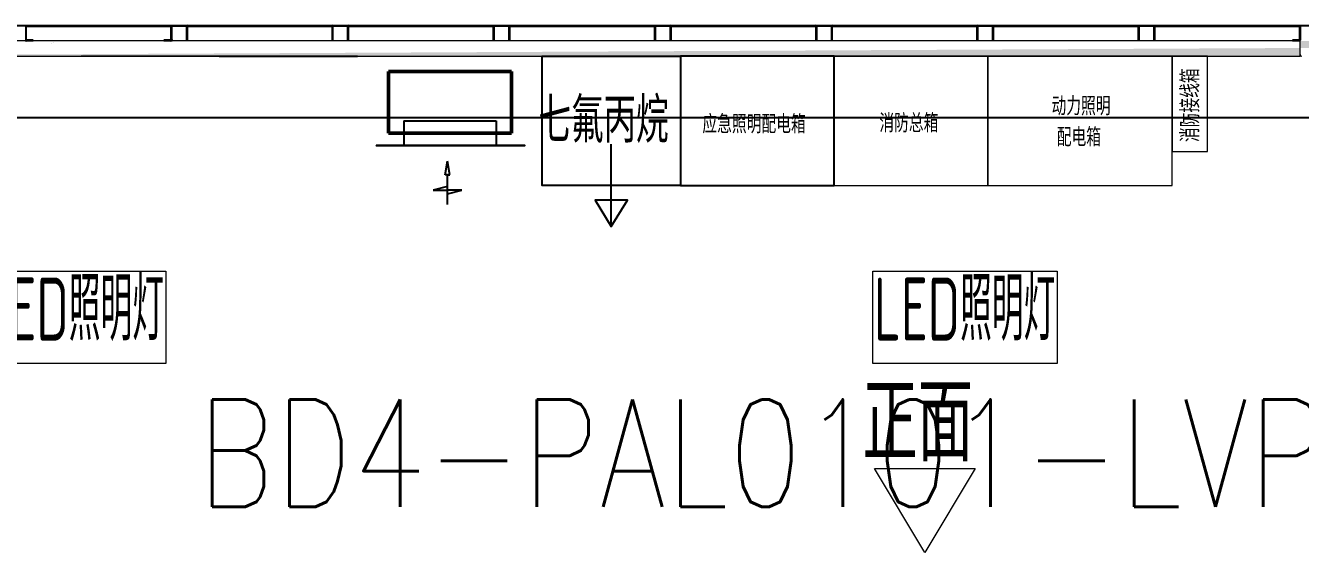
# Model space of a CAD drawing. Extents: x 758840 to 1108724, y -102573 to 143521.
# Drawn here: x 816244 to 820393, y 71968 to 73683 of the extents above; entities that cross this region are included whole.
import ezdxf
from ezdxf.enums import TextEntityAlignment as Align

# ---------------------------------------------------------------- set-up
doc = ezdxf.new("R2010")
doc.units = 0
doc.header["$LTSCALE"] = 1000
doc.header["$MEASUREMENT"] = 0
for name, color, linetype in [('01-房间正式编号', 1, 'Continuous'), ('02电气-设备', 255, 'Continuous'), ('02电气-设备基础', 252, 'Continuous'), ('ACS_PFG_FK', 30, 'Continuous'), ('hdt-101供电设计', 6, 'Continuous'), ('PUB_TEXT', 7, 'Continuous'), ('消防布置', 8, 'Continuous')]:
    doc.layers.add(name, color=color, linetype=linetype)
for name, color, linetype, lineweight in [('ACS_KT_LH', 51, 'ACS-LH', 60), ('ACS_PFG_F2', 31, 'Continuous', 50), ('细实线', 3, 'Continuous', 5)]:
    doc.layers.add(name, color=color, linetype=linetype, lineweight=lineweight)
doc.styles.add('_TEL_DIM', font='SIMPLEX', dxfattribs={"width": 0.8, "height": 3.5, "bigfont": 'HZTXT'})
doc.styles.add('Huarun_ziti', font='gbenor.shx', dxfattribs={"width": 0.7, "bigfont": 'gbcbig.shx'})
doc.styles.get("Standard").update_dxf_attribs({"font": 'gbenor.shx', "bigfont": 'gbcbig.shx'})
doc.styles.add('宋体', font='', dxfattribs={"width": 0.7})
doc.styles.add('平面图B$0$HZ', font='romans.shx', dxfattribs={"width": 0.8, "bigfont": 'gbcbig.shx'})
doc.styles.get('宋体').set_extended_font_data('SimSun')
doc.linetypes.add('ACS-LH', pattern='A,1,-0.25,1,-0.25,1,-0.25,1,-0.4,["LH",宋体,S=0.25,R=0,X=-0.2,Y=-0.1],-0.4', length=5.55)

# ---------------------------------------------------------------- blocks, each defined once
blk = doc.blocks.new('BD4-PAL0101-LVPM-02')
at = {"ltscale": 5}
h = blk.add_hatch(dxfattribs=at)
h.set_pattern_fill('隔热材料01', color=8, scale=80, angle=45)
h.set_pattern_definition([(315, (-6392441.697, 4851832.686), (28.28427125, 28.28427125), [4.0142, -35.9858]), (315, (-6392462.887, 4851811.496), (28.28427125, 28.28427125), [4.0142, -35.9858]), (135, (-6392429.262, 4851806.734), (-28.28427125, -28.28427125), [4.0142, -35.9858]), (135, (-6392436.936, 4851799.06), (-28.28427125, -28.28427125), [4.0142, -35.9858]), (225, (-6392414.405, 4851812.5), (28.28427125, -28.28427125), [40.0194, 0.0194]), (180, (-6392423.72, 4851806.025), (-28.2842, 28.2842), [3.4144, -53.1542]), (161.56505, (-6392398.85, 4851834.31), (-28.284169758, 28.28429741), [2.244, -87.1988]), (161.56505, (-6392427.134, 4851806.025), (-28.284169758, 28.28429741), [2.244, -87.1988]), (198.43495, (-6392391.177, 4851835.73), (-28.28429741, 28.28416976), [4.488, -84.9548]), (198.43495, (-6392419.46, 4851807.444), (-28.28429741, 28.28416976), [4.488, -84.9548]), (108.43495, (-6392403.817, 4851837.857), (-28.28429741, 28.284169758), [21.3712, -68.0716]), (108.43495, (-6392432.101, 4851809.573), (-28.28429741, 28.284169758), [21.3712, -68.0716]), (161.56505, (-6392413.413, 4851860.97), (-28.284169758, 28.28429741), [2.244, -87.1988]), (161.56505, (-6392441.697, 4851832.686), (-28.284169758, 28.28429741), [2.244, -87.1988]), (180, (-6392443.826, 4851833.395), (-28.2842, 28.2842), [3.4144, -53.1542]), (198.43495, (-6392418.956, 4851861.68), (-28.28429741, 28.28416976), [4.488, -84.9548]), (198.43495, (-6392447.24, 4851833.395), (-28.28429741, 28.28416976), [4.488, -84.9548]), (90, (-6392463.597, 4851813.625), (-28.2842, 28.2842), [3.4144, -53.1542]), (108.43495, (-6392434.603, 4851839.78), (-28.28429741, 28.284169758), [2.244, -87.1988]), (108.43495, (-6392462.887, 4851811.496), (-28.28429741, 28.284169758), [2.244, -87.1988]), (71.56505, (-6392435.313, 4851845.323), (-28.28416976, 28.28429741), [4.488, -84.9548]), (71.56505, (-6392463.597, 4851817.04), (-28.28416976, 28.28429741), [4.488, -84.9548]), (161.56505, (-6392411.49, 4851830.184), (-28.284169758, 28.28429741), [21.3712, -68.0716]), (161.56505, (-6392439.774, 4851801.9), (-28.284169758, 28.28429741), [21.3712, -68.0716]), (90, (-6392436.226, 4851793.518), (-28.2842, 28.2842), [3.4144, -53.1542]), (108.43495, (-6392407.942, 4851825.216), (-28.28429741, 28.284169758), [2.244, -87.1988]), (108.43495, (-6392436.226, 4851796.932), (-28.28429741, 28.284169758), [2.244, -87.1988]), (71.56505, (-6392409.36, 4851817.544), (-28.28416976, 28.28429741), [4.488, -84.9548]), (71.56505, (-6392437.646, 4851789.26), (-28.28416976, 28.28429741), [4.488, -84.9548])])
edge = h.paths.add_edge_path()
edge.add_line((1945353.1, 716073.1), (1945353.1, 716023.1))
edge.add_line((1945343.1, 716023.1), (1945343.1, 716073.1))
edge.add_line((1945123.1, 716073.1), (1944307.1, 716073.1))
edge.add_line((1944307.1, 716023.1), (1945123.1, 716023.1))
edge.add_line((1944207.1, 716073.1), (1942443.1, 716073.1))
edge.add_line((1942443.1, 716023.1), (1944207.1, 716023.1))
edge.add_line((1940793.1, 716073.1), (1935597.1, 716073.1))
edge.add_line((1935597.1, 716023.1), (1940793.1, 716023.1))
edge.add_line((1935497.1, 716073.1), (1931947.1, 716073.1))
edge.add_line((1931947.1, 716023.1), (1935497.1, 716023.1))
edge = h.paths.add_edge_path(flags=17)
edge.add_line((1935597.1, 716073.1), (1935597.1, 716023.1))
edge.add_line((1935497.1, 716023.1), (1935497.1, 716073.1))
edge.add_line((1940793.1, 716023.1), (1940793.1, 716073.1))
edge.add_line((1942443.1, 716073.1), (1942443.1, 716023.1))
edge.add_line((1945123.1, 716023.1), (1945123.1, 716073.1))
edge.add_line((1931947.1, 716073.1), (1931947.1, 716023.1))
at = {"linetype": 'Continuous', "lineweight": 25}
for p, q in [((1936648.5, 716123.1, 0), (1937118.7, 716123.1, 0)), ((1936648.5, 716121.1, 0), (1937118.7, 716121.1, 0)), ((1937173.1, 716123.1, 0), (1937643.3, 716123.1, 0)), ((1937173.1, 716121.1, 0), (1937643.3, 716121.1, 0)), ((1937697.7, 716123.1, 0), (1938167.9, 716123.1, 0)), ((1937697.7, 716121.1, 0), (1938167.9, 716121.1, 0)), ((1938222.3, 716123.1, 0), (1938692.5, 716123.1, 0)), ((1938222.3, 716121.1, 0), (1938692.5, 716121.1, 0)), ((1938746.9, 716123.1, 0), (1939217.1, 716123.1, 0)), ((1938746.9, 716121.1, 0), (1939217.1, 716121.1, 0)), ((1939271.5, 716123.1, 0), (1939741.7, 716123.1, 0)), ((1939271.5, 716121.1, 0), (1939741.7, 716121.1, 0)), ((1939796.1, 716123.1, 0), (1940266.3, 716123.1, 0)), ((1939796.1, 716121.1, 0), (1940266.3, 716121.1, 0)), ((1940320.7, 716123.1, 0), (1940790.9, 716123.1, 0)), ((1940320.7, 716121.1, 0), (1940790.9, 716121.1, 0)), ((1936648.3, 716075.3, 0), (1936648.3, 716120.9, 0)), ((1937118.9, 716120.9, 0), (1937118.9, 716075.3, 0)), ((1937120.9, 716120.9, 0), (1937120.9, 716075.3, 0)), ((1937170.9, 716120.9, 0), (1937170.9, 716075.3, 0)), ((1937170.9, 716075.3, 0), (1937170.9, 716120.9, 0)), ((1937172.9, 716075.3, 0), (1937172.9, 716120.9, 0)), ((1937643.5, 716120.9, 0), (1937643.5, 716075.3, 0)), ((1937645.5, 716120.9, 0), (1937645.5, 716075.3, 0)), ((1937695.5, 716120.9, 0), (1937695.5, 716075.3, 0)), ((1937695.5, 716075.3, 0), (1937695.5, 716120.9, 0)), ((1937697.5, 716075.3, 0), (1937697.5, 716120.9, 0)), ((1938168.1, 716120.9, 0), (1938168.1, 716075.3, 0)), ((1938170.1, 716120.9, 0), (1938170.1, 716075.3, 0)), ((1938220.1, 716120.9, 0), (1938220.1, 716075.3, 0)), ((1938220.1, 716075.3, 0), (1938220.1, 716120.9, 0)), ((1938222.1, 716075.3, 0), (1938222.1, 716120.9, 0)), ((1938692.7, 716120.9, 0), (1938692.7, 716075.3, 0)), ((1938694.7, 716120.9, 0), (1938694.7, 716075.3, 0)), ((1938744.7, 716120.9, 0), (1938744.7, 716075.3, 0)), ((1938744.7, 716075.3, 0), (1938744.7, 716120.9, 0)), ((1938746.7, 716075.3, 0), (1938746.7, 716120.9, 0)), ((1939217.3, 716120.9, 0), (1939217.3, 716075.3, 0)), ((1939219.3, 716120.9, 0), (1939219.3, 716075.3, 0)), ((1939269.3, 716120.9, 0), (1939269.3, 716075.3, 0)), ((1939269.3, 716075.3, 0), (1939269.3, 716120.9, 0)), ((1939271.3, 716075.3, 0), (1939271.3, 716120.9, 0)), ((1939741.9, 716120.9, 0), (1939741.9, 716075.3, 0)), ((1939743.9, 716120.9, 0), (1939743.9, 716075.3, 0)), ((1939793.9, 716120.9, 0), (1939793.9, 716075.3, 0)), ((1939793.9, 716075.3, 0), (1939793.9, 716120.9, 0)), ((1939795.9, 716075.3, 0), (1939795.9, 716120.9, 0)), ((1940266.5, 716120.9, 0), (1940266.5, 716075.3, 0)), ((1940268.5, 716120.9, 0), (1940268.5, 716075.3, 0)), ((1940318.5, 716120.9, 0), (1940318.5, 716075.3, 0)), ((1940318.5, 716075.3, 0), (1940318.5, 716120.9, 0)), ((1940320.5, 716075.3, 0), (1940320.5, 716120.9, 0)), ((1940791.1, 716120.9, 0), (1940791.1, 716075.3, 0)), ((1940793.1, 716120.9, 0), (1940793.1, 716075.3, 0)), ((1936671.3, 716075.1, 0), (1936648.5, 716075.1, 0)), ((1936671.3, 716073.1, 0), (1936648.5, 716073.1, 0)), ((1936671.3, 716075.1, 0), (1936671.3, 716073.1, 0)), ((1937118.7, 716075.1, 0), (1937095.9, 716075.1, 0)), ((1937095.9, 716075.1, 0), (1937095.9, 716073.1, 0)), ((1937118.7, 716073.1, 0), (1937095.9, 716073.1, 0)), ((1940790.9, 716075.1, 0), (1940768.1, 716075.1, 0)), ((1940768.1, 716075.1, 0), (1940768.1, 716073.1, 0)), ((1940790.9, 716073.1, 0), (1940768.1, 716073.1, 0))]:
    blk.add_line(p, q, dxfattribs=at)
at = {"lineweight": 15}
for p, q in [((1940793.1, 716073.1, 0), (1935597.1, 716073.1, 0)), ((1940793.1, 716023.1, 0), (1940793.1, 716073.1, 0)), ((1935597.1, 716023.1, 0), (1940793.1, 716023.1, 0)), ((1939777.2, 716023.1), (1939277.2, 716023.1)), ((1939277.2, 716023.1), (1939277.2, 715603.1)), ((1939777.2, 715603.1), (1939777.2, 716023.1)), ((1940492.2, 716023.1), (1940377.2, 716023.1)), ((1940377.2, 716023.1), (1940377.2, 715713.1)), ((1940492.2, 715713.1), (1940492.2, 716023.1)), ((1940377.2, 715713.1), (1940492.2, 715713.1)), ((1939277.2, 715603.1), (1939777.2, 715603.1))]:
    blk.add_line(p, q, dxfattribs=at)
at = {"linetype": 'Continuous', "lineweight": 15}
for p, q in [((1936731.1, 716064.6, 0), (1936731.1, 716064.6, 0)), ((1936738.7, 716067.4, 0), (1936738.7, 716067.4, 0)), ((1937133.7, 716073, 0), (1937133.7, 716073, 0))]:
    blk.add_line(p, q, dxfattribs=at)
at = {"linetype": 'ByBlock', "lineweight": 15}
for p, q in [((1937379.2, 716023.1, 0), (1936827.2, 716023.1, 0)), ((1939777.2, 716023.1), (1939777.2, 715603.1)), ((1940377.2, 716023.1), (1939777.2, 716023.1)), ((1940377.2, 715603.1), (1940377.2, 716023.1)), ((1939777.2, 715603.1), (1940377.2, 715603.1))]:
    blk.add_line(p, q, dxfattribs=at)
at = {"lineweight": -3}
for p, q in [((1937276.9, 716023.1, 0), (1937726.9, 716023.1, 0)), ((1939277.2, 716023.1), (1938777.2, 716023.1)), ((1938777.2, 716023.1), (1938777.2, 715603.1)), ((1939277.2, 715603.1), (1939277.2, 716023.1)), ((1938777.2, 715603.1), (1939277.2, 715603.1))]:
    blk.add_line(p, q, dxfattribs=at)
for p, q in [((1938012.1, 715637, 200), (1938019.6, 715681.4, 200)), ((1938027.2, 715637, 200), (1938019.6, 715681.4, 200)), ((1938019.6, 715637, 200), (1938012.1, 715637, 200)), ((1938019.6, 715637, 200), (1938027.2, 715637, 200)), ((1938019.6, 715541, 200), (1938019.6, 715637, 200)), ((1938019.6, 715599, 200), (1937972.6, 715587, 200)), ((1937972.6, 715587, 200), (1938019.5, 715587, 200)), ((1938066.3, 715587, 200), (1938019.5, 715587, 200)), ((1938019.6, 715575, 200), (1938066.3, 715587, 200))]:
    blk.add_line(p, q)
blk.add_lwpolyline([(1938777.2, 715603.1), (1938327.2, 715603.1), (1938327.2, 716023.1), (1938777.2, 716023.1)], close=True, dxfattribs=at)
at = {"linetype": 'Continuous', "lineweight": 25}
for centre, radius, start, end in [((1936648.5, 716120.9, 0), 2.2, 90, 180), ((1936648.5, 716120.9, 0), 0.2, 90, 180), ((1937118.7, 716120.9, 0), 2.2, 0, 90), ((1937118.7, 716120.9, 0), 0.2, 0, 90), ((1937173.1, 716120.9, 0), 2.2, 90, 180), ((1937173.1, 716120.9, 0), 0.2, 90, 180), ((1937643.3, 716120.9, 0), 2.2, 0, 90), ((1937643.3, 716120.9, 0), 0.2, 0, 90), ((1937697.7, 716120.9, 0), 2.2, 90, 180), ((1937697.7, 716120.9, 0), 0.2, 90, 180), ((1938167.9, 716120.9, 0), 2.2, 0, 90), ((1938167.9, 716120.9, 0), 0.2, 0, 90), ((1938222.3, 716120.9, 0), 2.2, 90, 180), ((1938222.3, 716120.9, 0), 0.2, 90, 180), ((1938692.5, 716120.9, 0), 2.2, 0, 90), ((1938692.5, 716120.9, 0), 0.2, 0, 90), ((1938746.9, 716120.9, 0), 2.2, 90, 180), ((1938746.9, 716120.9, 0), 0.2, 90, 180), ((1939217.1, 716120.9, 0), 2.2, 0, 90), ((1939217.1, 716120.9, 0), 0.2, 0, 90), ((1939271.5, 716120.9, 0), 2.2, 90, 180), ((1939271.5, 716120.9, 0), 0.2, 90, 180), ((1939741.7, 716120.9, 0), 2.2, 0, 90), ((1939741.7, 716120.9, 0), 0.2, 0, 90), ((1939796.1, 716120.9, 0), 2.2, 90, 180), ((1939796.1, 716120.9, 0), 0.2, 90, 180), ((1940266.3, 716120.9, 0), 2.2, 0, 90), ((1940266.3, 716120.9, 0), 0.2, 0, 90), ((1940320.7, 716120.9, 0), 2.2, 90, 180), ((1940320.7, 716120.9, 0), 0.2, 90, 180), ((1940790.9, 716120.9, 0), 2.2, 0, 90), ((1940790.9, 716120.9, 0), 0.2, 0, 90), ((1936648.5, 716075.3, 0), 2.2, 180, 270), ((1936648.5, 716075.3, 0), 0.2, 180, 270), ((1937118.7, 716075.3, 0), 0.2, 270, 0), ((1937118.7, 716075.3, 0), 2.2, 270, 0), ((1940790.9, 716075.3, 0), 0.2, 270, 0), ((1940790.9, 716075.3, 0), 2.2, 270, 0)]:
    blk.add_arc(centre, radius, start, end, dxfattribs=at)
at = {"layer": 'ACS_KT_LH', "linetype": 'ByBlock', "lineweight": 15}
for p, q in [((1939408.1, 714681.8), (1939736, 714681.8)), ((1939572, 714408.8), (1939408.1, 714681.8)), ((1939736, 714681.8), (1939572, 714408.8))]:
    blk.add_line(p, q, dxfattribs=at)
at = {"layer": 'ACS_PFG_F2'}
for p, q in [((1938227.2, 715973.1), (1937826.9, 715973.1)), ((1937826.9, 715973.1), (1937826.9, 715773.2)), ((1938227.2, 715973.1), (1938227.2, 715773.2)), ((1938227.2, 715773.2), (1937826.9, 715773.2))]:
    blk.add_line(p, q, dxfattribs=at)
at = {"layer": 'ACS_PFG_FK'}
for p, q in [((1937876.9, 715813.2), (1938177.2, 715813.2)), ((1937876.9, 715813.2), (1937876.9, 715733.2)), ((1938177.2, 715813.2), (1938177.2, 715733.2))]:
    blk.add_line(p, q, dxfattribs=at)
at = {"layer": 'hdt-101供电设计', "lineweight": 15}
for p, q in [((1936503.1, 715323.6, 0), (1937103.1, 715323.6, 0)), ((1937103.1, 715323.6, 0), (1937103.1, 715023.6, 0)), ((1939403.1, 715023.6, 0), (1939403.1, 715323.6, 0)), ((1939403.1, 715323.6, 0), (1940003.1, 715323.6, 0)), ((1940003.1, 715323.6, 0), (1940003.1, 715023.6, 0)), ((1937103.1, 715023.6, 0), (1936503.1, 715023.6, 0)), ((1940003.1, 715023.6, 0), (1939403.1, 715023.6, 0))]:
    blk.add_line(p, q, dxfattribs=at)
at = {"layer": '消防布置', "linetype": 'ByBlock'}
blk.add_lwpolyline([(1938552.2, 715469.2), (1938604.5, 715555.3), (1938500, 715555.3), (1938552.2, 715469.2), (1938552.2, 715737)], dxfattribs=at)
at = {"layer": '细实线', "lineweight": 15}
for p, q in [((1937124.9, 716123.1, 0), (1937166.9, 716123.1, 0)), ((1937124.9, 716121.1, 0), (1937166.9, 716121.1, 0)), ((1937649.5, 716123.1, 0), (1937691.5, 716123.1, 0)), ((1937649.5, 716121.1, 0), (1937691.5, 716121.1, 0)), ((1938174.1, 716123.1, 0), (1938216.1, 716123.1, 0)), ((1938174.1, 716121.1, 0), (1938216.1, 716121.1, 0)), ((1938698.7, 716123.1, 0), (1938740.7, 716123.1, 0)), ((1938698.7, 716121.1, 0), (1938740.7, 716121.1, 0)), ((1939223.3, 716123.1, 0), (1939265.3, 716123.1, 0)), ((1939223.3, 716121.1, 0), (1939265.3, 716121.1, 0)), ((1939747.9, 716123.1, 0), (1939789.9, 716123.1, 0)), ((1939747.9, 716121.1, 0), (1939789.9, 716121.1, 0)), ((1940272.5, 716123.1, 0), (1940314.5, 716123.1, 0)), ((1940272.5, 716121.1, 0), (1940314.5, 716121.1, 0)), ((1937120.9, 716077.1, 0), (1937120.9, 716119.1, 0)), ((1937122.9, 716077.1, 0), (1937122.9, 716119.1, 0)), ((1937168.9, 716119.1, 0), (1937168.9, 716077.1, 0)), ((1937170.9, 716119.1, 0), (1937170.9, 716077.1, 0)), ((1937645.5, 716077.1, 0), (1937645.5, 716119.1, 0)), ((1937647.5, 716077.1, 0), (1937647.5, 716119.1, 0)), ((1937693.5, 716119.1, 0), (1937693.5, 716077.1, 0)), ((1937695.5, 716119.1, 0), (1937695.5, 716077.1, 0)), ((1938170.1, 716077.1, 0), (1938170.1, 716119.1, 0)), ((1938172.1, 716077.1, 0), (1938172.1, 716119.1, 0)), ((1938218.1, 716119.1, 0), (1938218.1, 716077.1, 0)), ((1938220.1, 716119.1, 0), (1938220.1, 716077.1, 0)), ((1938694.7, 716077.1, 0), (1938694.7, 716119.1, 0)), ((1938696.7, 716077.1, 0), (1938696.7, 716119.1, 0)), ((1938742.7, 716119.1, 0), (1938742.7, 716077.1, 0)), ((1938744.7, 716119.1, 0), (1938744.7, 716077.1, 0)), ((1939219.3, 716077.1, 0), (1939219.3, 716119.1, 0)), ((1939221.3, 716077.1, 0), (1939221.3, 716119.1, 0)), ((1939267.3, 716119.1, 0), (1939267.3, 716077.1, 0)), ((1939269.3, 716119.1, 0), (1939269.3, 716077.1, 0)), ((1939743.9, 716077.1, 0), (1939743.9, 716119.1, 0)), ((1939745.9, 716077.1, 0), (1939745.9, 716119.1, 0)), ((1939791.9, 716119.1, 0), (1939791.9, 716077.1, 0)), ((1939793.9, 716119.1, 0), (1939793.9, 716077.1, 0)), ((1940268.5, 716077.1, 0), (1940268.5, 716119.1, 0)), ((1940270.5, 716077.1, 0), (1940270.5, 716119.1, 0)), ((1940316.5, 716119.1, 0), (1940316.5, 716077.1, 0)), ((1940318.5, 716119.1, 0), (1940318.5, 716077.1, 0)), ((1940793.1, 716029.1, 0), (1940793.1, 716117.1, 0))]:
    blk.add_line(p, q, dxfattribs=at)
for centre, radius, start, end in [((1937124.9, 716119.1, 0), 4, 90, 180), ((1937124.9, 716119.1, 0), 2, 90, 180), ((1937166.9, 716119.1, 0), 4, 0, 90), ((1937166.9, 716119.1, 0), 2, 0, 90), ((1937649.5, 716119.1, 0), 4, 90, 180), ((1937649.5, 716119.1, 0), 2, 90, 180), ((1937691.5, 716119.1, 0), 4, 0, 90), ((1937691.5, 716119.1, 0), 2, 0, 90), ((1938174.1, 716119.1, 0), 4, 90, 180), ((1938174.1, 716119.1, 0), 2, 90, 180), ((1938216.1, 716119.1, 0), 4, 0, 90), ((1938216.1, 716119.1, 0), 2, 0, 90), ((1938698.7, 716119.1, 0), 4, 90, 180), ((1938698.7, 716119.1, 0), 2, 90, 180), ((1938740.7, 716119.1, 0), 4, 0, 90), ((1938740.7, 716119.1, 0), 2, 0, 90), ((1939223.3, 716119.1, 0), 4, 90, 180), ((1939223.3, 716119.1, 0), 2, 90, 180), ((1939265.3, 716119.1, 0), 4, 0, 90), ((1939265.3, 716119.1, 0), 2, 0, 90), ((1939747.9, 716119.1, 0), 4, 90, 180), ((1939747.9, 716119.1, 0), 2, 90, 180), ((1939789.9, 716119.1, 0), 4, 0, 90), ((1939789.9, 716119.1, 0), 2, 0, 90), ((1940272.5, 716119.1, 0), 4, 90, 180), ((1940272.5, 716119.1, 0), 2, 90, 180), ((1940314.5, 716119.1, 0), 4, 0, 90), ((1940314.5, 716119.1, 0), 2, 0, 90), ((1940799.1, 716117.1, 0), 6, 90, 180), ((1937124.9, 716077.1, 0), 4, 180, 270), ((1937124.9, 716077.1, 0), 2, 180, 270), ((1940799.1, 716029.1, 0), 6, 180, 270)]:
    blk.add_arc(centre, radius, start, end, dxfattribs=at)
at = {"lineweight": -3, "style": '_TEL_DIM', "width": 0.8}
blk.add_text('消防接线箱', height=60, rotation=90, dxfattribs=at).set_placement((1940465.9, 715743.8))
at = {"linetype": 'ByBlock', "lineweight": 15, "style": '_TEL_DIM', "width": 0.8}
for s, p in [('动力照明', (1939984.6, 715831)), ('应急照明配电箱', (1938848.6, 715772.3)), ('配电箱', (1940001.5, 715729.8))]:
    blk.add_text(s, height=60, dxfattribs=at).set_placement(p)
at = {"lineweight": -3, "style": '_TEL_DIM', "width": 0.8}
blk.add_text('消防总箱', height=60, dxfattribs=at).set_placement((1939424.3, 715775.5))
at = {"linetype": 'ByBlock', "lineweight": 15}
blk.add_text('正面', height=250, dxfattribs=at).set_placement((1939369.1, 714705.6))
at = {"layer": 'hdt-101供电设计', "lineweight": 15, "style": 'Huarun_ziti', "width": 0.7}
for p in [(1936506.3, 715098.3, 0), (1939406.3, 715098.3, 0)]:
    blk.add_text('LED照明灯', height=204.8, dxfattribs=at).set_placement(p)
at = {"layer": 'PUB_TEXT', "linetype": 'ByBlock'}
blk.add_text('七氟丙烷', height=147, dxfattribs=at).set_placement((1938315.2, 715741.6))
at = {"layer": 'ACS_PFG_FK'}
mesh = blk.add_polymesh((2, 7), dxfattribs=at)
for k, corner in enumerate([(1937787.1, 715733.2), (1937867.1, 715733.2), (1937947.1, 715733.2), (1938027.1, 715733.2), (1938107.1, 715733.2), (1938187.1, 715733.2), (1938267.1, 715733.2), (1937787.1, 715733.2, 400), (1937867.1, 715733.2, 400), (1937947.1, 715733.2, 400), (1938027.1, 715733.2, 400), (1938107.1, 715733.2, 400), (1938187.1, 715733.2, 400), (1938267.1, 715733.2, 400)]):
    mesh.set_mesh_vertex(divmod(k, 7), corner)
mesh = blk.add_polymesh((2, 7), dxfattribs=at)
for k, corner in enumerate([(1937791.4, 715733.2), (1937871.4, 715733.2), (1937951.4, 715733.2), (1938031.4, 715733.2), (1938111.4, 715733.2), (1938191.4, 715733.2), (1938271.4, 715733.2), (1937791.4, 715733.2, 400), (1937871.4, 715733.2, 400), (1937951.4, 715733.2, 400), (1938031.4, 715733.2, 400), (1938111.4, 715733.2, 400), (1938191.4, 715733.2, 400), (1938271.4, 715733.2, 400)]):
    mesh.set_mesh_vertex(divmod(k, 7), corner)

msp = doc.modelspace()

# ---------------------------------------------------------------- linework, layer by layer
at = {"layer": '02电气-设备基础'}
msp.add_lwpolyline([(845796.74, 73382.53), (792096.74, 73382.53), (792096.74, 73682.53), (845796.74, 73682.53)], close=True, dxfattribs=at)

# ---------------------------------------------------------------- block references
at = {"layer": '02电气-设备'}
msp.add_blockref('BD4-PAL0101-LVPM-02', (-1120402.03, -642440.57, 0), dxfattribs=at)

# ---------------------------------------------------------------- texts
at = {"layer": '01-房间正式编号', "color": 1, "style": '平面图B$0$HZ', "width": 0.8}
msp.add_text('BD4-PAL0101-LVPM-02', height=350, dxfattribs=at).set_placement((819179.44, 72116.41), align=Align.CENTER)

doc.saveas('drawing.dxf')
